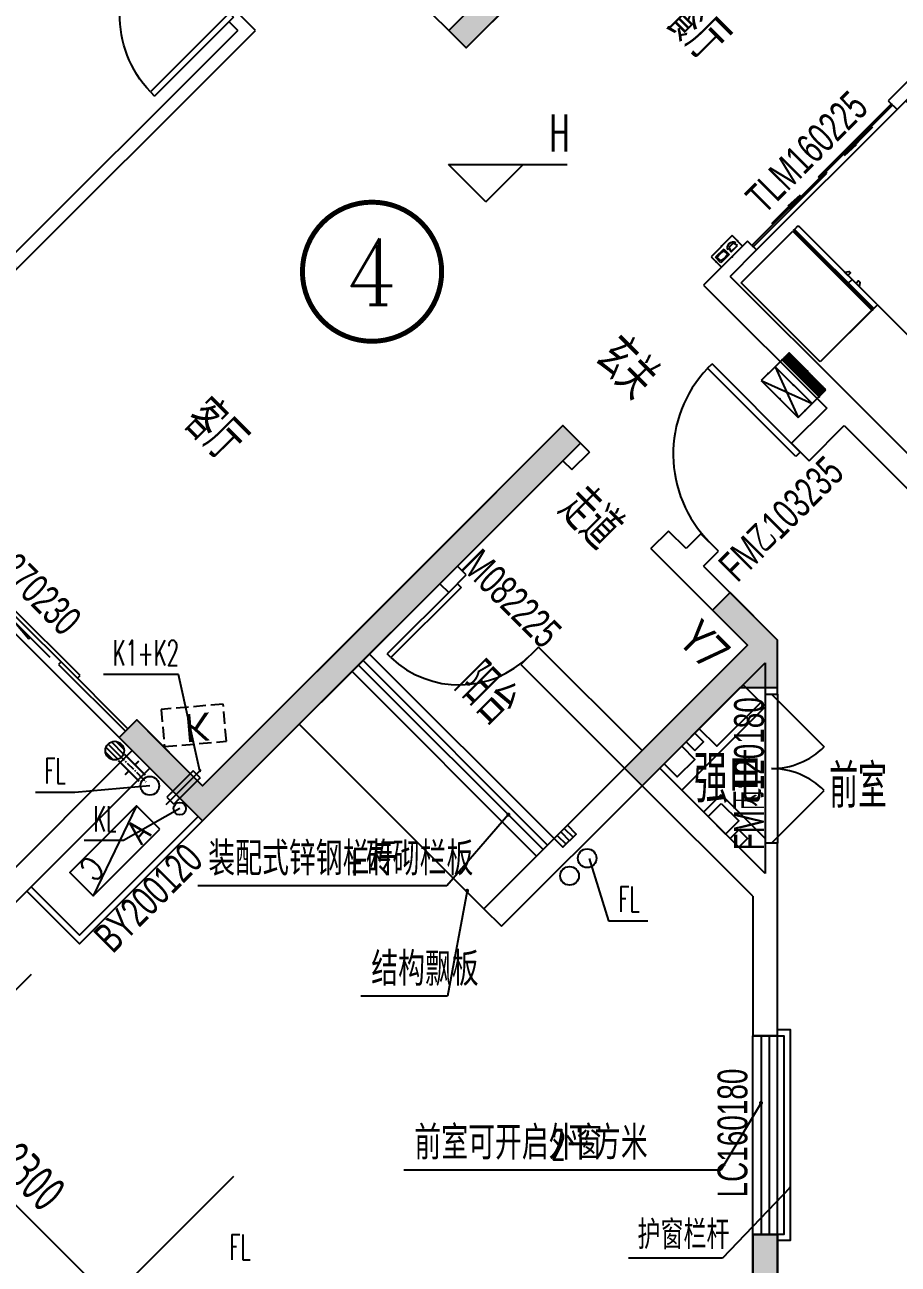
# Model space of a CAD drawing. Header units: millimetres. Extents: x -235126 to 312941, y -228449 to 114042.
# Drawn here: x -107452 to -100426, y -142876 to -132898 of the extents above; entities that cross this region are included whole.
import ezdxf
from ezdxf.enums import TextEntityAlignment as Align
from ezdxf.lldxf.tags import DXFTag

# ---------------------------------------------------------------- set-up
doc = ezdxf.new("R2010")
doc.units = ezdxf.units.MM
doc.header["$LTSCALE"] = 800
doc.linetypes.add('CENTER2', pattern=[1.125, 0.75, -0.125, 0.125, -0.125])
doc.linetypes.add('DASH', pattern=[0.35, 0.25, -0.1])
doc.layers.get('DEFPOINTS').update_dxf_attribs({"color": 250})
for name, color, linetype in [('_GS-UT', 7, 'Continuous'), ('_WALL', 6, 'Continuous'), ('_景森-地漏', 7, 'Continuous'), ('_景森-废水立管', 4, 'Continuous'), ('_景森-空调冷凝立管', 116, 'Continuous'), ('_景森-雨水立管', 231, 'Continuous'), ('AXIS', 3, 'Continuous'), ('b景森a-标高', 131, 'Continuous'), ('c景森a-厨厕', 14, 'Continuous'), ('EQUIP-照明', 3, 'Continuous'), ('FF-DOOR-门扇', 2, 'Continuous'), ('FF-KITCHEN-厨房', 1, 'Continuous'), ('f景森a-房名', 61, 'Continuous'), ('f景森a-符号', 125, 'Continuous'), ('k景森a-看线', 1, 'Continuous'), ('k景森a-空调', 15, 'Continuous'), ('l景森a-栏杆', 54, 'Continuous'), ('m景森a-门窗', 2, 'Continuous'), ('m景森a-门窗编号', 51, 'Continuous'), ('PUB_TEXT', 7, 'Continuous'), ('s景森a-索引', 123, 'Continuous'), ('TEL_TEXT', 7, 'Continuous'), ('TEXT', 7, 'Continuous'), ('t景森a-砼', 6, 'Continuous'), ('WALL', 4, 'Continuous'), ('暖通意见', 90, 'Continuous'), ('电气提资', 1, 'Continuous'), ('留孔', 1, 'Continuous')]:
    doc.layers.add(name, color=color, linetype=linetype)
doc.styles.add('2015-04_17_青苹果D户型$0$_TCH_L', font='complex_.ttf', dxfattribs={"bigfont": 'GBCBIG'})
doc.styles.add('_TCH_DIM', font='TXT', dxfattribs={"width": 0.65, "bigfont": 'HZTXT'})
doc.styles.add('_TCH_LABEL', font='COMPLEX', dxfattribs={"bigfont": 'GBCBIG'})
doc.styles.add('_TEL_DIM', font='SIMPLEX', dxfattribs={"width": 0.8, "height": 3.5, "bigfont": 'HZTXT'})
doc.styles.add('DIM_FONT', font='simplex_.ttf', dxfattribs={"width": 0.7, "bigfont": 'GBCBIG'})
doc.styles.get("Standard").update_dxf_attribs({"font": 'arial.ttf'})
doc.styles.add('TSSD_REIN_T3', font='TSSDENG', dxfattribs={"width": 0.7, "bigfont": 'HZTXT'})
doc.styles.add('景森-黑体', font='')
doc.styles.add('景森尺寸字体', font='景森细字型.SHX', dxfattribs={"width": 0.7, "bigfont": '景森汉字.shx'})
doc.styles.add('景森细字体', font='景森细字型.SHX', dxfattribs={"width": 0.85, "bigfont": '景森汉字.shx'})
doc.styles.add('黑体', font='simhei.ttf', dxfattribs={"width": 0.8})
doc.styles.get('景森-黑体').set_extended_font_data('Microsoft YaHei')
tags = doc.linetypes.add('HIDDEN2', pattern=[0.1875, 0.125, -0.0625]).pattern_tags.tags
tags[6:7] = [DXFTag(74, 4), DXFTag(75, 0), DXFTag(340, '0'), DXFTag(46, 1.0), DXFTag(50, 0.0), DXFTag(44, 0.0), DXFTag(45, 0.0)]
tags[4:5] = [DXFTag(74, 4), DXFTag(75, 0), DXFTag(340, '0'), DXFTag(46, 1.0), DXFTag(50, 0.0), DXFTag(44, 0.0), DXFTag(45, 0.0)]
doc.dimstyles.new('_TCH_ARCH&&100', dxfattribs={"dimtxt": 300, "dimasz": 120, "dimexe": 250, "dimexo": 0, "dimgap": 100, "dimtad": 1, "dimdec": 0, "dimzin": 0, "dimdsep": 46, "dimtxsty": 'TSSD_REIN_T3', "dimblk": 'DOT', "dimcen": 0.09, "dimclrt": 7, "dimazin": 2, "dimtfac": 1, "dimtdec": 0, "dimtix": 1, "dimtmove": 2, "dimatfit": 3, "dimtolj": 1, "dimtzin": 0, "dimarcsym": 0})

# ---------------------------------------------------------------- blocks, each defined once
blk = doc.blocks.new('景森门窗编号01')
at = {"layer": 'm景森a-门窗编号', "style": '景森尺寸字体', "width": 0.7}
blk.add_attdef('门窗编号', text='', height=2.4, dxfattribs=at).set_placement((0, 0), align=Align.MIDDLE)
blk = doc.blocks.new('chengxiangdilou')
at = {"color": 7}
for p, q in [((-79.5, 0), (-79.5, 200)), ((0, 0), (0, 200)), ((79.5, 0), (79.5, 200))]:
    blk.add_line(p, q, dxfattribs=at)
blk.add_lwpolyline([(-150, 0), (150, 0), (150, 200), (-150, 200)], close=True, dxfattribs=at)
blk = doc.blocks.new('dilou')
at = {"color": 7, "linetype": 'Continuous'}
for p, q in [((-148, 25), (-25, 148)), ((-140, -54), (54, 140)), ((-106, -106), (106, 106)), ((-54, -140), (140, 54)), ((25, -148), (148, -25))]:
    blk.add_line(p, q, dxfattribs=at)
blk.add_circle((0, 0), 150, dxfattribs=at)
blk = doc.blocks.new('TG')
at = {"linetype": 'CENTER2', "ltscale": 0.15}
blk.add_line((-187, 0), (187, 0), dxfattribs=at)
at = {"const_width": 18}
for points in [[(-142, 50), (139, 50), (-1, 50), (-1, 112)], [(-142, -50), (139, -50), (-1, -50), (-1, -112)]]:
    blk.add_lwpolyline(points, dxfattribs=at)
blk = doc.blocks.new('A$C6474651F')
at = {"layer": '留孔'}
blk.add_line((40, 0), (40, 400), dxfattribs=at)
at = {"layer": '留孔', "linetype": 'HIDDEN2', "ltscale": 0.5}
for p, q in [((0, 50), (0, 350)), ((0, 350), (80, 350)), ((80, 50), (80, 350)), ((80, 50), (0, 50))]:
    blk.add_line(p, q, dxfattribs=at)
blk.add_solid([(80, 50), (80, 350), (0, 350), (0, 50)], dxfattribs=at)
blk = doc.blocks.new('$equip$00001887')
at = {"color": 0, "linetype": 'Continuous'}
for p, q in [((-0.75, 0.5), (0.75, 0.5)), ((-0.75, -0.5), (-0.75, 0.5)), ((-0.631, 0.015), (-0.533, 0.015)), ((-0.59, -0.215), (-0.51, 0.09)), ((-0.51, 0.09), (-0.51, 0.09)), ((-0.51, 0.09), (-0.215, 0.09)), ((-0.215, 0.09), (-0.135, -0.215)), ((-0.193, 0.015), (-0.095, 0.015)), ((0.027, 0.263), (0.027, -0.256)), ((0.027, 0.263), (0.61, 0.263)), ((0.081, 0.166), (0.16, 0.185)), ((0.081, 0.166), (0.081, -0.159)), ((0.16, 0.185), (0.222, 0.199)), ((0.222, 0.199), (0.273, 0.207)), ((0.273, 0.207), (0.319, 0.21)), ((0.319, 0.21), (0.364, 0.207)), ((0.364, 0.207), (0.415, 0.199)), ((0.415, 0.199), (0.477, 0.185)), ((0.477, 0.185), (0.556, 0.166)), ((0.556, -0.159), (0.556, 0.166)), ((0.61, -0.256), (0.61, 0.263)), ((0.75, 0.5), (0.75, -0.5)), ((0.75, -0.5), (-0.75, -0.5)), ((-0.135, -0.215), (-0.59, -0.215)), ((0.027, -0.256), (0.61, -0.256)), ((0.16, -0.179), (0.081, -0.159)), ((0.222, -0.193), (0.16, -0.179)), ((0.273, -0.201), (0.222, -0.193)), ((0.319, -0.204), (0.273, -0.201)), ((0.364, -0.201), (0.319, -0.204)), ((0.415, -0.193), (0.364, -0.201)), ((0.477, -0.179), (0.415, -0.193)), ((0.556, -0.159), (0.477, -0.179))]:
    blk.add_line(p, q, dxfattribs=at)
blk.add_arc((-0.363, -0.017), 0.27, 6.98974, 173.01026, dxfattribs=at)
for p in [(-0.75, 0), (0, 0.5), (0.75, 0), (0, -0.5)]:
    blk.add_point(p)
at = {"layer": 'TEL_TEXT', "style": '_TEL_DIM', "flags": 1}
blk.add_attdef('A', text='', height=0.00002, dxfattribs=at).set_placement((0, 0), align=Align.MIDDLE_CENTER)
blk = doc.blocks.new('$equip_U$00000120(黎汉威)')
at = {"color": 0, "linetype": 'Continuous'}
for p, q in [((-0.472, 0.63), (0.473, 0.63)), ((-0.472, 0), (-0.472, 0.63)), ((0.017, 0.48), (0.017, 0.153)), ((0.017, 0.48), (0.384, 0.48)), ((0.051, 0.419), (0.101, 0.432)), ((0.051, 0.419), (0.051, 0.215)), ((0.101, 0.432), (0.14, 0.44)), ((0.14, 0.44), (0.172, 0.446)), ((0.172, 0.446), (0.201, 0.447)), ((0.201, 0.447), (0.229, 0.446)), ((0.229, 0.446), (0.262, 0.44)), ((0.262, 0.44), (0.301, 0.432)), ((0.301, 0.432), (0.35, 0.419)), ((0.35, 0.215), (0.35, 0.419)), ((0.384, 0.153), (0.384, 0.48)), ((0.473, 0.63), (0.473, 0)), ((0.473, 0), (-0.472, 0)), ((-0.397, 0.325), (-0.336, 0.325)), ((-0.372, 0.18), (-0.321, 0.372)), ((-0.085, 0.18), (-0.372, 0.18)), ((-0.321, 0.372), (-0.321, 0.372)), ((-0.321, 0.372), (-0.136, 0.372)), ((-0.136, 0.372), (-0.085, 0.18)), ((-0.121, 0.325), (-0.06, 0.325)), ((0.017, 0.153), (0.384, 0.153)), ((0.101, 0.202), (0.051, 0.215)), ((0.14, 0.194), (0.101, 0.202)), ((0.172, 0.188), (0.14, 0.194)), ((0.201, 0.187), (0.172, 0.188)), ((0.229, 0.188), (0.201, 0.187)), ((0.262, 0.194), (0.229, 0.188)), ((0.301, 0.202), (0.262, 0.194)), ((0.35, 0.215), (0.301, 0.202))]:
    blk.add_line(p, q, dxfattribs=at)
blk.add_arc((-0.228, 0.304), 0.17, 6.9897, 173.0103, dxfattribs=at)
for p in [(0, 0.63), (-0.472, 0.315), (0, 0), (0.473, 0.315)]:
    blk.add_point(p)
at = {"xscale": 0.6300000000264845, "yscale": 0.6300000000264845, "zscale": 0.6300000000264845}
blk.add_blockref('$equip$00001887', (0, 0.315), dxfattribs=at)
at = {"color": 7, "style": '_TEL_DIM', "flags": 1}
blk.add_attdef('A', text='', height=0.0000377, dxfattribs=at).set_placement((0, 0), align=Align.MIDDLE_CENTER)
at = {"layer": 'TEL_TEXT', "style": '_TEL_DIM', "flags": 1}
blk.add_attdef('A', text='', height=0.0000126, dxfattribs=at).set_placement((0, 0.315), align=Align.MIDDLE_CENTER)
blk = doc.blocks.new('*X166')
at = {"color": 0}
for p, q in [((-250, 33), (-183, 100)), ((-250, 68), (-218, 100)), ((-247, 0), (-147, 100)), ((-212, 0), (-112, 100)), ((-177, 0), (-77, 100)), ((-141, 0), (-41, 100)), ((-106, 0), (-6, 100)), ((-71, 0), (29, 100)), ((-35, 0), (65, 100)), ((0, 0), (100, 100)), ((35, 0), (135, 100)), ((71, 0), (171, 100)), ((106, 0), (206, 100)), ((141, 0), (241, 100)), ((177, 0), (250, 73)), ((212, 0), (250, 38)), ((247, 0), (250, 3))]:
    blk.add_line(p, q, dxfattribs=at)
blk = doc.blocks.new('2015-04_17_青苹果D户型$0$$EQUIP')
for p, q in [((0.75, 0.6), (-0.75, 0.6)), ((-0.75, 0.6), (-0.75, 0)), ((0.75, 0), (0.75, 0.6)), ((-0.75, 0.3), (0.75, 0.3)), ((-0.75, 0), (0.75, 0))]:
    blk.add_line(p, q)
at = {"color": 0}
for p, q in [((-0.75, 0.099), (-0.549, 0.3)), ((-0.75, 0.205), (-0.655, 0.3)), ((-0.742, 0), (-0.442, 0.3)), ((-0.636, 0), (-0.336, 0.3)), ((-0.53, 0), (-0.23, 0.3)), ((-0.424, 0), (-0.124, 0.3)), ((-0.318, 0), (-0.018, 0.3)), ((-0.212, 0), (0.088, 0.3)), ((-0.106, 0), (0.194, 0.3)), ((0, 0), (0.3, 0.3)), ((0.106, 0), (0.406, 0.3)), ((0.212, 0), (0.512, 0.3)), ((0.318, 0), (0.618, 0.3)), ((0.424, 0), (0.724, 0.3)), ((0.53, 0), (0.75, 0.22)), ((0.636, 0), (0.75, 0.114)), ((0.742, 0), (0.75, 0.008))]:
    blk.add_line(p, q, dxfattribs=at)
at = {"const_width": 0.3}
blk.add_lwpolyline([(-0.75, 0.15), (0.75, 0.15)], dxfattribs=at)
for p in [(0, 0.6), (-0.75, 0.3), (0, 0), (0.75, 0.3)]:
    blk.add_point(p)
at = {"xscale": 0.00300000000061118, "yscale": 0.00300000000061118, "zscale": 0.00300000000061118}
blk.add_blockref('*X166', (0, 0), dxfattribs=at)
at = {"style": '2015-04_17_青苹果D户型$0$_TCH_L', "flags": 9}
blk.add_attdef('A', (0, 0), '', height=0.00002, dxfattribs=at)
blk = doc.blocks.new('2015-04_17_青苹果D户型$0$$EQUI0')
for p, q in [((-0.75, 0), (0.75, 0.6)), ((-0.75, 0.6), (0.75, 0)), ((0.75, 0.6), (-0.75, 0.6)), ((-0.75, 0.6), (-0.75, 0)), ((0.75, 0), (0.75, 0.6)), ((-0.75, 0), (0.75, 0))]:
    blk.add_line(p, q)
for p in [(0, 0.6), (-0.75, 0.3), (0, 0), (0.75, 0.3)]:
    blk.add_point(p)
at = {"style": '2015-04_17_青苹果D户型$0$_TCH_L', "flags": 9}
blk.add_attdef('A', (0, 0), '', height=0.00002, dxfattribs=at)
blk = doc.blocks.new('A$C10D949CC')
at = {"layer": 'c景森a-厨厕', "color": 251}
for p, q in [((2.4, 608.3), (2.4, 643.3)), ((902.4, 608.3), (2.4, 608.3)), ((9.1, 650), (895.6, 650)), ((14, 589), (14, 608.3)), ((890.8, 600.3), (14, 600.3)), ((290.4, 650), (290.4, 600.3)), ((890.8, 589), (890.8, 608.3)), ((902.4, 643.3), (902.4, 608.3)), ((902.4, 589), (2.4, 589)), ((2.4, 589), (2.4, 0)), ((902.4, 0), (902.4, 589)), ((2.4, 0), (902.4, 0))]:
    blk.add_line(p, q, dxfattribs=at)
for points in [[(206.6, 650), (227.3, 678.8), (244.4, 678.8), (244.4, 650)], [(374.2, 650), (353.5, 678.8), (336.4, 678.8), (336.4, 650)]]:
    blk.add_lwpolyline(points, close=True, dxfattribs=at)
for centre in [(6.1, 596.7), (898.6, 596.7)]:
    blk.add_circle(centre, 6.11, dxfattribs=at)
for centre, start, end in [((9.1, 643.3), 90, 180), ((895.6, 643.3), 0, 90)]:
    blk.add_arc(centre, 6.75, start, end, dxfattribs=at)
blk = doc.blocks.new('1232141sasdas')
at = {"linetype": 'DASH', "ltscale": 0.5}
blk.add_lwpolyline([(210865.9, 108496.3), (211365.9, 108496.3), (211365.9, 108196.3), (210865.9, 108196.3)], close=True, dxfattribs=at)
blk.add_text('K', height=225).set_placement((211040.3, 108252.8))
blk = doc.blocks.new('regergr')
at = {"layer": '暖通意见', "ltscale": 0.5}
blk.add_line((0, 267), (760, 0), dxfattribs=at)
blk.add_lwpolyline([(0, 0), (0, 267), (760, 267), (760, 0)], close=True, dxfattribs=at)
at = {"layer": '暖通意见', "style": 'DIM_FONT', "width": 0.8}
for s, p in [('A', (197.2, 109.7)), ('C', (679.8, 162.5))]:
    blk.add_text(s, height=192, dxfattribs=at).set_placement(p, align=Align.MIDDLE_RIGHT)
blk = doc.blocks.new('$TCHSYS$WIN2D')
for p, q in [((-0.5, 0.5), (0.5, 0.5)), ((-0.5, 0.5), (-0.5, -0.5)), ((0.5, 0.5), (0.5, -0.5)), ((0.5, 0.1667), (-0.5, 0.1667)), ((0.5, -0.1667), (-0.5, -0.1667)), ((-0.5, -0.5), (0.5, -0.5))]:
    blk.add_line(p, q)
blk = doc.blocks.new('$DorLib2D$00000116')
at = {"color": 0}
for p, q in [((-0.5, 0), (-0.1464, 0.3536)), ((0.5, 0), (0.1464, 0.3536))]:
    blk.add_line(p, q, dxfattribs=at)
for centre, start, end in [((-0.5, 0), 0, 45), ((0.5, 0), 135, 180)]:
    blk.add_arc(centre, 0.5, start, end, dxfattribs=at)
blk = doc.blocks.new('$DorLib2D$00000001')
at = {"layer": 'FF-DOOR-门扇'}
for p, q in [((0.45, 0.975), (0.5, 0.975)), ((0.45, 0), (0.45, 0.975)), ((0.5, 0), (0.5, 0.975)), ((0.5, 0), (0.45, 0))]:
    blk.add_line(p, q, dxfattribs=at)
at = {"layer": 'FF-DOOR-门扇', "color": 8, "linetype": 'HIDDEN2'}
blk.add_arc((0.475, 0), 0.975, 91.46928, 180, dxfattribs=at)
blk = doc.blocks.new('$DorLib2D$00000131')
at = {"color": 0, "linetype": 'Continuous'}
for p, q in [((0.15, 0.125), (0.2319, 0.1973)), ((0.2319, 0.1973), (0.2319, 0.125)), ((-0.5, 0.125), (-0.5, 0)), ((0.0192, 0.125), (-0.5, 0.125)), ((0.0192, 0), (0.0192, 0.125)), ((0.35, 0.125), (0.15, 0.125)), ((-0.5, 0), (0.0192, 0)), ((-0.024, 0), (0.5, 0)), ((-0.024, -0.125), (-0.024, 0)), ((0.5, 0), (0.5, -0.125)), ((-0.35, -0.125), (-0.15, -0.125)), ((-0.2319, -0.1973), (-0.2319, -0.125)), ((-0.15, -0.125), (-0.2319, -0.1973)), ((0.5, -0.125), (-0.024, -0.125))]:
    blk.add_line(p, q, dxfattribs=at)
blk = doc.blocks.new('$DorLib2D$00000138')
at = {"color": 0, "linetype": 'Continuous'}
for p, q in [((-0.2875, 0), (-0.2875, 0.1538)), ((-0.2875, 0.1538), (0, 0.1538)), ((0, 0.1538), (0, 0)), ((0.2875, 0.1538), (0, 0.1538)), ((0.2875, 0), (0.2875, 0.1538)), ((-0.5, -0.1399), (-0.5, 0)), ((-0.5, 0), (-0.2187, 0)), ((0, 0), (-0.2875, 0)), ((-0.2187, 0), (-0.2187, -0.1399)), ((0, 0), (0.2875, 0)), ((0.2187, 0), (0.2187, -0.1399)), ((0.5, 0), (0.2187, 0)), ((0.5, 0), (0.5, -0.1946)), ((0.5, -0.1399), (0.5, 0)), ((-0.2187, -0.1399), (-0.5, -0.1399)), ((0.2187, -0.1399), (0.5, -0.1399)), ((-0.1857, -0.186), (-0.037, -0.186)), ((-0.037, -0.186), (-0.1019, -0.2583)), ((-0.1019, -0.2583), (-0.1019, -0.186)), ((0.1857, -0.186), (0.037, -0.186)), ((0.037, -0.186), (0.1019, -0.2583)), ((0.1019, -0.2583), (0.1019, -0.186))]:
    blk.add_line(p, q, dxfattribs=at)
blk = doc.blocks.new('1T4标准层墙柱布置图')
at = {"layer": 't景森a-砼'}
h = blk.add_hatch(color=8, dxfattribs=at)
h.dxf.hatch_style = 1
h.paths.add_polyline_path([(-126240.1, -13402.6), (-126440.1, -13402.6), (-126440.1, -15602.6), (-125740.1, -15602.6), (-125740.1, -15402.6), (-126240.1, -15402.6)])
h.paths.add_polyline_path([(-130240.1, -12502.6), (-130440.1, -12502.6), (-130440.1, -15602.6), (-129840.1, -15602.6), (-129840.1, -15402.6), (-130240.1, -15402.6)])
h.paths.add_polyline_path([(-147679.8, 2427.2), (-147467.7, 2215.1), (-149589, 93.8), (-149730.4, 235.2), (-148174.8, 1790.8), (-148245.5, 1861.5)])
h.paths.add_polyline_path([(-140608.8, -8886.5), (-138628.9, -6906.6), (-139053.1, -6482.3), (-138911.7, -6340.9), (-138346, -6906.6), (-139142, -7702.6), (-134260.1, -7702.6), (-134260.1, -7902.6), (-139342, -7902.6), (-140467.4, -9027.9)])
h.paths.add_polyline_path([(-141640.1, -10117.9), (-142022.9, -9735), (-142164.4, -9876.4), (-141881.5, -10159.3), (-142871.5, -11149.3), (-142730.1, -11290.7), (-141940.1, -10500.7), (-141640.1, -10500.7)])
h.paths.add_polyline_path([(-135040.1, -26302.6), (-135040.1, -24102.6), (-135240.1, -24102.6), (-135240.1, -25602.6), (-135340.1, -25602.6), (-135340.1, -26302.6)])
h.paths.add_polyline_path([(-148440.1, -26302.6), (-148440.1, -24102.6), (-148240.1, -24102.6), (-148240.1, -25602.6), (-148140.1, -25602.6), (-148140.1, -26302.6)])
h.paths.add_polyline_path([(-141840.1, -14902.6), (-141640.1, -14902.6), (-141640.1, -15702.6), (-146140.1, -15702.6), (-146140.1, -15502.6), (-141840.1, -15502.6)])
h.paths.add_polyline_path([(-145063.5, -47.6), (-144639.2, -471.9), (-144851.4, -684), (-145134.2, -401.2), (-147114.1, -2381.1), (-147255.5, -2239.7)])
h.paths.add_polyline_path([(-138040.1, -17302.6), (-138040.1, -20452.6), (-137840.1, -20452.6), (-137840.1, -17502.6), (-137340.1, -17502.6), (-137340.1, -17302.6)])
h.paths.add_polyline_path([(-133790.1, -17502.6), (-136540.1, -17502.6), (-136540.1, -17302.6), (-133790.1, -17302.6)])
h.paths.add_polyline_path([(-131640.1, -26302.6), (-131640.1, -23052.6), (-131440.1, -23052.6), (-131440.1, -25502.6), (-131340.1, -25502.6), (-131340.1, -26302.6)])
h.paths.add_polyline_path([(-153760.9, -4078.2), (-153973, -3866), (-153407.4, -3300.3), (-153336.6, -3371), (-150508.2, -542.6), (-150366.8, -684)])
h.paths.add_polyline_path([(-149765.8, -8073.3), (-148846.5, -8992.6), (-148705.1, -8851.1), (-149094, -8462.2), (-147750.5, -7118.7), (-147891.9, -6977.3), (-149235.4, -8320.8), (-149624.3, -7931.9)])
h.paths.add_polyline_path([(-133990.1, -19152.6), (-133990.1, -20452.6), (-133790.1, -20452.6), (-133790.1, -19352.6), (-133190.1, -19352.6), (-133190.1, -19152.6)])
h.paths.add_polyline_path([(-142447.2, -2805.4), (-141740.1, -3512.5), (-141881.5, -3653.9), (-142164.4, -3371.1), (-144144.3, -5351), (-144285.7, -5209.5), (-142305.8, -3229.6), (-142588.6, -2946.8)])
h.paths.add_polyline_path([(-149164.7, -4148.9), (-151498.2, -6482.3), (-151038.5, -6941.9), (-150826.4, -6729.8), (-151144.6, -6411.6), (-149023.3, -4290.3)])
h.paths.add_polyline_path([(-132740.1, -7302.6), (-131990.1, -7302.6), (-131990.1, -7502.6), (-132540.1, -7502.6), (-132540.1, -10602.6), (-132740.1, -10602.6)])
h.paths.add_polyline_path([(-132340.1, -13302.6), (-132740.1, -13302.6), (-132740.1, -12502.6), (-132340.1, -12502.6)])
h.paths.add_polyline_path([(-142240.1, -25202.6), (-141240.1, -25202.6), (-141240.1, -25002.6), (-141640.1, -25002.6), (-141640.1, -23052.6), (-141840.1, -23052.6), (-141840.1, -25002.6), (-142240.1, -25002.6)])
h.paths.add_polyline_path([(-137840.1, -25202.6), (-137840.1, -23052.6), (-138040.1, -23052.6), (-138040.1, -25002.6), (-138540.1, -25002.6), (-138540.1, -25202.6)])
h.paths.add_polyline_path([(-145640.1, -25202.6), (-145640.1, -23052.6), (-145440.1, -23052.6), (-145440.1, -25002.6), (-144940.1, -25002.6), (-144940.1, -25202.6)])
h.paths.add_polyline_path([(-151840.1, -26302.6), (-151840.1, -23052.6), (-152040.1, -23052.6), (-152040.1, -25502.6), (-152140.1, -25502.6), (-152140.1, -26302.6)])
h.paths.add_polyline_path([(-146265.6, -11573.5), (-143225, -8532.9), (-143366.4, -8391.5), (-146265.6, -11290.7), (-146795.9, -10760.3), (-146937.3, -10901.7)])
h.paths.add_polyline_path([(-127240.1, -7302.6), (-127240.1, -10602.6), (-127440.1, -10602.6), (-127440.1, -7502.6), (-127940.1, -7502.6), (-127940.1, -7302.6)])
h.paths.add_polyline_path([(-149440.1, -21552.6), (-152040.1, -21552.6), (-152040.1, -22102.6), (-151840.1, -22102.6), (-151840.1, -21752.6), (-149440.1, -21752.6)])
h.paths.add_polyline_path([(-134260.1, -10602.6), (-138820.1, -10602.6), (-138820.1, -10402.6), (-134260.1, -10402.6)])
h.paths.add_polyline_path([(-149690.1, -17502.6), (-146940.1, -17502.6), (-146940.1, -17302.6), (-149690.1, -17302.6)])
h.paths.add_polyline_path([(-149490.1, -19152.6), (-149490.1, -20452.6), (-149690.1, -20452.6), (-149690.1, -19352.6), (-150290.1, -19352.6), (-150290.1, -19152.6)])
h.paths.add_polyline_path([(-131440.1, -22102.6), (-131440.1, -21552.6), (-134040.1, -21552.6), (-134040.1, -21752.6), (-131640.1, -21752.6), (-131640.1, -22102.6)])
h.paths.add_polyline_path([(-123940.1, -15402.6), (-123940.1, -15602.6), (-123440.1, -15602.6), (-123440.1, -13902.6), (-123640.1, -13902.6), (-123640.1, -15402.6)])
h.paths.add_polyline_path([(-145440.1, -17302.6), (-145440.1, -20452.6), (-145640.1, -20452.6), (-145640.1, -17502.6), (-146140.1, -17502.6), (-146140.1, -17302.6)])
h.paths.add_polyline_path([(-139440.1, -15702.6), (-134640.1, -15702.6), (-134640.1, -13102.6), (-135340.1, -13102.6), (-135340.1, -13302.6), (-134840.1, -13302.6), (-134840.1, -15502.6), (-139240.1, -15502.6), (-139240.1, -13302.6), (-138740.1, -13302.6), (-138740.1, -13102.6), (-139440.1, -13102.6)])
h.paths.add_polyline_path([(-119840.1, -8402.6), (-120440.1, -8402.6), (-120440.1, -8602.6), (-120040.1, -8602.6), (-120040.1, -10602.6), (-119840.1, -10602.6)])
h.paths.add_polyline_path([(-122140.1, -7302.6), (-122440.1, -7302.6), (-122440.1, -10602.6), (-122240.1, -10602.6), (-122240.1, -8102.6), (-122140.1, -8102.6)])
h.paths.add_polyline_path([(-119840.1, -11702.6), (-120040.1, -11702.6), (-120040.1, -15002.6), (-119840.1, -15002.6)])
at = {"layer": '_WALL', "linetype": 'ByBlock'}
for points in [[(-142447.2, -2805.4), (-141740.1, -3512.5), (-141881.5, -3653.9), (-142164.4, -3371.1), (-144144.3, -5351), (-144285.7, -5209.5), (-142305.8, -3229.6), (-142588.6, -2946.8), (-142447.2, -2805.4)], [(-146265.6, -11573.5), (-143225, -8532.9), (-143366.4, -8391.5), (-146265.6, -11290.7), (-146795.9, -10760.3), (-146937.3, -10901.7), (-146265.6, -11573.5)], [(-141640.1, -10117.9), (-142022.9, -9735), (-142164.4, -9876.4), (-141881.5, -10159.3), (-142871.5, -11149.3), (-142730.1, -11290.7), (-141940.1, -10500.7), (-141640.1, -10500.7), (-141640.1, -10117.9)], [(-141840.1, -14902.6), (-141640.1, -14902.6), (-141640.1, -15702.6), (-146140.1, -15702.6), (-146140.1, -15502.6), (-141840.1, -15502.6), (-141840.1, -14902.6)]]:
    blk.add_lwpolyline(points, dxfattribs=at)
blk = doc.blocks.new('_Dot')
at = {"color": 0, "linetype": 'ByBlock', "lineweight": -2}
blk.add_line((-0.5, 0), (-1, 0), dxfattribs=at)
at = {"color": 0, "linetype": 'ByBlock', "const_width": 0.5}
blk.add_lwpolyline([(-0.25, 0, 1), (0.25, 0, 1)], format="xyb", close=True, dxfattribs=at)
blk = doc.blocks.new('*D291')
at = {"layer": 'AXIS', "color": 0, "lineweight": -2, "transparency": 16777216}
for p, q in [((-114966.8, -132978.9), (-116699.3, -134711.3)), ((-116437.6, -134619.4), (-107414.9, -143642.1)), ((-105774.5, -142171.3), (-107506.9, -143903.7))]:
    blk.add_line(p, q, dxfattribs=at)
at = {"layer": 'DEFPOINTS', "color": 0, "transparency": 16777216}
for p in [(-114966.8, -132978.9), (-105774.5, -142171.3), (-107330.1, -143726.9)]:
    blk.add_point(p, dxfattribs=at)
at = {"layer": 'AXIS', "color": 0, "lineweight": -2, "transparency": 16777216, "xscale": 120, "yscale": 120, "zscale": 120}
for p, rotation in [((-116522.5, -134534.5), 134.9999804356231), ((-107330.1, -143726.9), 314.9999804356231)]:
    blk.add_blockref('_Dot', p, dxfattribs=dict(at, rotation=rotation))
at = {"layer": 'AXIS', "color": 7, "transparency": 16777216, "insert": (-111749.5, -138953.9), "char_height": 300, "attachment_point": 5, "rotation": 314.99998, "style": 'TSSD_REIN_T3'}
blk.add_mtext('\\A1;13000', dxfattribs=at)
blk = doc.blocks.new('*D294')
at = {"layer": 'AXIS', "color": 0, "lineweight": -2, "transparency": 16777216}
for p, q in [((-110370.7, -137575.1), (-111537.4, -138741.8)), ((-111275.8, -138649.9), (-108475.6, -141450)), ((-107400.8, -140544.9), (-108567.5, -141711.7))]:
    blk.add_line(p, q, dxfattribs=at)
at = {"layer": 'DEFPOINTS', "color": 0, "transparency": 16777216}
for p in [(-110370.7, -137575.1), (-107400.8, -140544.9), (-108390.8, -141534.9)]:
    blk.add_point(p, dxfattribs=at)
at = {"layer": 'AXIS', "color": 0, "lineweight": -2, "transparency": 16777216, "xscale": 120, "yscale": 120, "zscale": 120}
for p, rotation in [((-111360.6, -138565), 134.9999804356241), ((-108390.8, -141534.9), 314.9999804356241)]:
    blk.add_blockref('_Dot', p, dxfattribs=dict(at, rotation=rotation))
at = {"layer": 'AXIS', "color": 7, "transparency": 16777216, "insert": (-109698.9, -139873.2), "char_height": 300, "attachment_point": 5, "rotation": 314.99998, "style": 'TSSD_REIN_T3'}
blk.add_mtext('\\A1;4200', dxfattribs=at)
blk = doc.blocks.new('*D295')
at = {"layer": 'AXIS', "color": 0, "lineweight": -2, "transparency": 16777216}
for p, q in [((-107400.8, -140544.9), (-108567.5, -141711.7)), ((-108305.9, -141619.7), (-106849.3, -143076.4)), ((-105774.5, -142171.3), (-106941.2, -143338))]:
    blk.add_line(p, q, dxfattribs=at)
at = {"layer": 'DEFPOINTS', "color": 0, "transparency": 16777216}
for p in [(-107400.8, -140544.9), (-105774.5, -142171.3), (-106764.4, -143161.2)]:
    blk.add_point(p, dxfattribs=at)
at = {"layer": 'AXIS', "color": 0, "lineweight": -2, "transparency": 16777216, "xscale": 120, "yscale": 120, "zscale": 120}
for p, rotation in [((-108390.8, -141534.9), 134.9999804356223), ((-106764.4, -143161.2), 314.9999804356223)]:
    blk.add_blockref('_Dot', p, dxfattribs=dict(at, rotation=rotation))
at = {"layer": 'AXIS', "color": 7, "transparency": 16777216, "insert": (-107400.8, -142171.3), "char_height": 300, "attachment_point": 5, "rotation": 314.99998, "style": 'TSSD_REIN_T3'}
blk.add_mtext('\\A1;2300', dxfattribs=at)

msp = doc.modelspace()

# ---------------------------------------------------------------- linework, layer by layer
at = {"layer": '_景森-废水立管'}
for centre in [(-106446.2, -139024.6, 0), (-102928.4, -139608)]:
    msp.add_circle(centre, 75, dxfattribs=at)
at = {"layer": '_景森-空调冷凝立管'}
msp.add_circle((-106205.8, -139208.5, 0), 50, dxfattribs=at)
at = {"layer": '_景森-雨水立管'}
msp.add_circle((-103069.8, -139749.4), 75, dxfattribs=at)
at = {"layer": 'b景森a-标高'}
for p, q in [((-103743.9, -134323.7), (-104043.9, -134023.7)), ((-104043.9, -134023.7), (-103088.2, -134023.7)), ((-103743.9, -134323.7), (-103443.9, -134023.7))]:
    msp.add_line(p, q, dxfattribs=at)
at = {"layer": 'FF-KITCHEN-厨房'}
msp.add_lwpolyline([(-100365.1, -133509.2), (-99233.5, -134640.8), (-100169.6, -135576.9), (-100594.1, -135152.4), (-101053.7, -135612.1)], dxfattribs=at)
at = {"layer": 'f景森a-符号', "const_width": 40}
msp.add_lwpolyline([(-104098.9, -134886.2, 1), (-105218.9, -134886.2, 1)], format="xyb", close=True, dxfattribs=at)
at = {"layer": 'k景森a-看线'}
for points in [[(-104678.4, -137964), (-103193.5, -139448.9)], [(-104819.9, -138105.4), (-103334.9, -139590.3)], [(-105244.1, -138529.7), (-103759.2, -140014.6)], [(-106057.3, -139272.1), (-107011.9, -140226.7), (-107400.8, -139837.8)], [(-106021.9, -139307.5), (-107011.9, -140297.4), (-107436.2, -139873.2)]]:
    msp.add_lwpolyline(points, dxfattribs=at)
at = {"layer": 'l景森a-栏杆'}
for points in [[(-104766.8, -138052.4), (-103281.9, -139537.3)], [(-104731.5, -138017), (-103246.6, -139501.9)], [(-101396.5, -140986.6), (-101296.5, -140986.6), (-101296.5, -142686.6), (-101396.5, -142686.6)], [(-101396.5, -141036.6), (-101346.5, -141036.6), (-101346.5, -142636.6), (-101396.5, -142636.6)]]:
    msp.add_lwpolyline(points, dxfattribs=at)
at = {"layer": 'm景森a-门窗'}
for p, q in [((-101567.2, -134711.3), (-100435.8, -133579.9)), ((-108602.9, -136726.5), (-106693.7, -138635.7)), ((-101496.5, -138286.6), (-101496.5, -139486.6)), ((-101396.5, -138286.6), (-101396.5, -139486.6))]:
    msp.add_line(p, q, dxfattribs=at)
at = {"layer": 'm景森a-门窗', "linetype": 'DASH'}
for p, q in [((-102910.7, -136337.6), (-103052.1, -136479.1)), ((-102415.7, -137115.5), (-102274.3, -136974))]:
    msp.add_line(p, q, dxfattribs=at)
at = {"layer": 's景森a-索引'}
for p, q in [((-106214.6, -138128.2), (-106818, -138128.2)), ((-106044.2, -138905.5), (-106214.6, -138128.2)), ((-106044.2, -138905.5), (-106214.6, -138128.2)), ((-107050.3, -139079), (-107366.6, -139079)), ((-106446.2, -139024.6), (-107050.3, -139079)), ((-106205.8, -139208.5), (-106657.1, -139465.4)), ((-103562.1, -139257.1), (-104056.6, -139830.8)), ((-106657.1, -139465.4), (-106973.4, -139465.4)), ((-102913.1, -139611.3), (-102756.8, -140111.9)), ((-104056.6, -139830.8), (-106059.8, -139830.8)), ((-103893.9, -139869.6), (-104050.9, -140719.1)), ((-103893.9, -139869.6), (-104050.9, -140719.1)), ((-102756.8, -140111.9), (-102440.5, -140111.9)), ((-104050.9, -140719.1), (-104749, -140719.1)), ((-101529.9, -141577.4), (-101853.3, -142117.8)), ((-101853.3, -142117.8), (-104402.2, -142117.8)), ((-101296.5, -142258.9), (-101840, -142826.6)), ((-101840, -142826.6), (-102595.8, -142826.6))]:
    msp.add_line(p, q, dxfattribs=at)
for points, const_width in [([(-106043.1, -138910.7, 1), (-106045.3, -138900.3, 1)], 10.7), ([(-106043.1, -138910.7, 1), (-106045.3, -138900.3, 1)], 10.7), ([(-103556.9, -139251, 1), (-103567.3, -139263.1, 1)], 16), ([(-103892.5, -139861.8, 1), (-103895.4, -139877.5, 1)], 16), ([(-103892.5, -139861.8, 1), (-103895.4, -139877.5, 1)], 16), ([(-101525.8, -141570.5, 1), (-101534, -141584.2, 1)], 16), ([(-101292.8, -142255.1, 1), (-101300.2, -142262.8, 1)], 10.7)]:
    msp.add_lwpolyline(points, format="xyb", close=True, dxfattribs=dict(at, const_width=const_width))
at = {"layer": 'WALL'}
for p, q in [((-103900.6, -133084.9), (-103087.5, -132271.8)), ((-104466.3, -132519.3), (-103900.6, -133084.9)), ((-105597.7, -132943.5), (-105739.1, -132802.1)), ((-105809.8, -132872.8), (-105739.1, -132943.5)), ((-108638.2, -135842.7), (-105739.1, -132943.5)), ((-108567.5, -135913.4), (-105597.7, -132943.5)), ((-100011.5, -133014.2), (-100506.5, -133509.2)), ((-100435.8, -133579.9), (-99940.8, -133084.9)), ((-100506.5, -133509.2), (-100435.8, -133579.9)), ((-101637.9, -134640.6), (-101991.4, -134994.1)), ((-101567.2, -134711.3), (-101637.9, -134640.6)), ((-101779.3, -134923.4), (-101567.2, -134711.3)), ((-101991.4, -134994.1), (-101001.5, -135984.1)), ((-101779.3, -134923.4), (-100789.4, -135913.4)), ((-101001.5, -135984.1), (-101284.3, -136266.9)), ((-100789.4, -135913.4), (-100223.7, -136479.1)), ((-104183.5, -137186.2), (-103122.8, -136125.5)), ((-102910.7, -136337.6), (-103122.8, -136125.5)), ((-101142.9, -136408.3), (-100860.1, -136125.5)), ((-100860.1, -136125.5), (-100223.7, -136761.9)), ((-101284.3, -136266.9), (-101142.9, -136408.3)), ((-103052.1, -136479.1), (-102910.7, -136337.6)), ((-103971.3, -137256.9), (-103122.8, -136408.3)), ((-103122.8, -136408.3), (-103052.1, -136479.1)), ((-102274.3, -136974), (-102415.7, -137115.5)), ((-102132.9, -137115.5), (-102274.3, -136974)), ((-102012.7, -136995.2), (-102132.9, -137115.5)), ((-101871.2, -137136.7), (-102012.7, -136995.2)), ((-106021.9, -139024.6), (-104183.5, -137186.2)), ((-102415.7, -137115.5), (-102274.3, -137256.9)), ((-101991.4, -137256.9), (-101871.2, -137136.7)), ((-103900.6, -137327.6), (-103971.3, -137256.9)), ((-102274.3, -137256.9), (-102132.9, -137398.3)), ((-101991.4, -137256.9), (-101396.5, -137851.9)), ((-104042, -137469), (-103900.6, -137327.6)), ((-106021.9, -139307.5), (-104112.8, -137398.3)), ((-104112.8, -137398.3), (-104042, -137469)), ((-102132.9, -137398.3), (-101637.9, -137893.3)), ((-102486.4, -138741.8), (-101637.9, -137893.3)), ((-101396.5, -138286.6), (-101396.5, -137851.9)), ((-103320.8, -137907.4), (-103462.2, -138048.8)), ((-102486.4, -138741.8), (-103320.8, -137907.4)), ((-103462.2, -138048.8), (-102627.8, -138883.2)), ((-102345, -138883.2), (-101496.5, -138034.7)), ((-101496.5, -138034.7), (-101496.5, -138286.6)), ((-101496.5, -138286.6), (-101396.5, -138286.6)), ((-106552.3, -138494.3), (-106693.7, -138635.7)), ((-106375.5, -138671.1), (-106552.3, -138494.3)), ((-106693.7, -138635.7), (-106587.6, -138741.8)), ((-106375.5, -138671.1), (-106021.9, -139024.6)), ((-107860.4, -140014.6), (-106587.6, -138741.8)), ((-107719, -140156), (-106446.2, -138883.2)), ((-106446.2, -138883.2), (-106021.9, -139307.5)), ((-103759.2, -140014.6), (-102627.8, -138883.2)), ((-101496.5, -139731.8), (-102345, -138883.2)), ((-103617.8, -140156), (-102486.4, -139024.6)), ((-101596.5, -139914.6), (-102486.4, -139024.6)), ((-101396.5, -139486.6), (-101496.5, -139486.6)), ((-101496.5, -139486.6), (-101496.5, -139731.8)), ((-101396.5, -139873.2), (-101396.5, -139486.6)), ((-101396.5, -141036.6), (-101396.5, -139873.2)), ((-101596.5, -139914.6), (-101596.5, -141036.6)), ((-103759.2, -140014.6), (-103617.8, -140156)), ((-101596.5, -141036.6), (-101396.5, -141036.6)), ((-101396.5, -142636.6), (-101596.5, -142636.6)), ((-101596.5, -142636.6), (-101596.5, -143236.6)), ((-101396.5, -143436.6), (-101396.5, -142636.6))]:
    msp.add_line(p, q, dxfattribs=at)
at = {"layer": '电气提资'}
for p, q in [((-102168.2, -139060), (-101496.5, -138388.2)), ((-101991.4, -139236.8), (-101850, -139095.4)), ((-101850, -139095.4), (-101496.5, -139448.9))]:
    msp.add_line(p, q, dxfattribs=at)
for points in [[(-101531.8, -138352.9), (-101885.4, -138706.4), (-102026.8, -138565), (-101673.2, -138211.5)], [(-102062.1, -138741.8), (-101991.4, -138671.1), (-102062.1, -138600.4), (-102132.9, -138671.1)], [(-102309.6, -138847.9), (-102168.2, -138706.4), (-102062.1, -138812.5), (-102203.6, -138953.9)], [(-101850, -139166.1), (-101708.6, -139307.5), (-101814.7, -139413.6), (-101956.1, -139272.1)], [(-101708.6, -139519.6), (-101637.9, -139448.9), (-101708.6, -139378.2), (-101779.3, -139448.9)]]:
    msp.add_lwpolyline(points, close=True, dxfattribs=at)

# ---------------------------------------------------------------- block references
at = {"layer": '_GS-UT', "xscale": 0.84, "yscale": 0.7000000000000001, "zscale": 0.7000000000000001, "rotation": 314.9957130286555}
msp.add_blockref('TG', (-106590, -138880.9, 0), dxfattribs=at)
at = {"layer": '_WALL'}
msp.add_blockref('1T4标准层墙柱布置图', (40243.6, -127734), dxfattribs=at)
at = {"layer": '_景森-地漏', "xscale": 0.5, "yscale": 0.5, "zscale": 0.5}
for name, p, rotation in [('dilou', (-106729, -138741.8, 0), 270), ('chengxiangdilou', (-103140.5, -139395.9), 225)]:
    msp.add_blockref(name, p, dxfattribs=dict(at, rotation=rotation))
at = {"layer": 'EQUIP-照明', "xscale": -253.9682399999999, "yscale": 190.47624, "zscale": 309.6576, "rotation": 45.00000082163812}
msp.add_blockref('$equip_U$00000120(黎汉威)', (-101762.4, -134765.1), dxfattribs=at)
at = {"layer": 'EQUIP-照明', "extrusion": (0, 0, -1), "yscale": 262.4999671819498, "zscale": -293.9999632437839}
for name, p, xscale, rotation in [('2015-04_17_青苹果D户型$0$$EQUIP', (101156.2, -135688), -279.9999999940754, 224.999999178412), ('2015-04_17_青苹果D户型$0$$EQUI0', (101378.9, -135910.7), -279.9999999940753, 44.999999178412)]:
    msp.add_blockref(name, p, dxfattribs=dict(at, xscale=xscale, rotation=rotation))
at = {"layer": 'FF-KITCHEN-厨房', "xscale": -1, "rotation": 314.9999974937422}
msp.add_blockref('A$C10D949CC', (-101052.1, -135613.7), dxfattribs=at)
at = {"layer": 'k景森a-空调', "xscale": -1}
for name, p, rotation in [('1232141sasdas', (-325847.5, -49003.1), 184.9996765234297), ('regergr', (-106364.9, -139374.3), 45.00000082163812)]:
    msp.add_blockref(name, p, dxfattribs=dict(at, rotation=rotation))
at = {"layer": 'm景森a-门窗'}
for name, p, xscale, yscale, zscale, rotation in [('$DorLib2D$00000001', (-106099.7, -132512.2), -920.0000000000001, 920, 100, 135.0000008216367), ('$DorLib2D$00000131', (-101036.8, -134110.2), -1599.986631822338, 100, 100, 45.00000082164571), ('$DorLib2D$00000001', (-101577.8, -136701.8), 1030, 1030, 200, 45.00000082163922), ('$DorLib2D$00000138', (-107577.6, -137610.4), -2700, 200, 200, 315.0000008216329), ('$DorLib2D$00000001', (-103681.4, -137688.2), 820, 820, 200, 135.0000008209788), ('$DorLib2D$00000116', (-101446.5, -138886.6), 1200, 1200, 100, 270), ('$TCHSYS$WIN2D', (-101496.5, -141836.6), -1600, 200, 200, 270)]:
    msp.add_blockref(name, p, dxfattribs=dict(at, xscale=xscale, yscale=yscale, zscale=zscale, rotation=rotation))
at = {"layer": 'm景森a-门窗编号', "ltscale": 2}
ref = msp.add_blockref('景森门窗编号01', (-101163.1, -133921.7), dxfattribs=dict(at, xscale=-100, yscale=100, zscale=100, rotation=45.00000082163332))
ref.add_attrib('门窗编号', 'TLM160225', dxfattribs={"height": 240, "rotation": 45, "style": '景森尺寸字体', "width": 0.7}).set_placement((-101163.1, -133921.7), align=Align.MIDDLE)
ref = msp.add_blockref('景森门窗编号01', (-101369.3, -136873.9), dxfattribs=dict(at, xscale=-100, yscale=100, zscale=100, rotation=45.00000082163332))
ref.add_attrib('门窗编号', 'FM乙103235', dxfattribs={"height": 240, "rotation": 45, "style": '景森尺寸字体', "width": 0.7}).set_placement((-101369.3, -136873.9), align=Align.MIDDLE)
ref = msp.add_blockref('景森门窗编号01', (-107486.9, -137322), dxfattribs=dict(at, xscale=-100, yscale=100, zscale=100, rotation=315.0460944106756))
ref.add_attrib('门窗编号', 'TLM270230', dxfattribs={"height": 240, "rotation": 315.04609, "style": '景森尺寸字体', "width": 0.7}).set_placement((-107486.9, -137322), align=Align.MIDDLE)
ref = msp.add_blockref('景森门窗编号01', (-103533.5, -137516), dxfattribs=dict(at, xscale=-100, yscale=100, zscale=100, rotation=315.0460944106755))
ref.add_attrib('门窗编号', 'M082225', dxfattribs={"height": 240, "rotation": 315.04609, "style": '景森尺寸字体', "width": 0.7}).set_placement((-103533.5, -137516), align=Align.MIDDLE)
ref = msp.add_blockref('景森门窗编号01', (-101627.7, -138928.3), dxfattribs=dict(at, xscale=-100, yscale=100, zscale=100, rotation=90))
ref.add_attrib('门窗编号', 'FM丙120180', dxfattribs={"height": 240, "rotation": 90, "style": '景森尺寸字体', "width": 0.7}).set_placement((-101627.7, -138928.3), align=Align.MIDDLE)
ref = msp.add_blockref('景森门窗编号01', (-106459.4, -139926.4), dxfattribs=dict(at, xscale=-100, yscale=100, zscale=100, rotation=45.0460944106755))
ref.add_attrib('门窗编号', 'BY200120', dxfattribs={"height": 240, "rotation": 45.04609, "style": '景森尺寸字体', "width": 0.7}).set_placement((-106459.4, -139926.4), align=Align.MIDDLE)
ref = msp.add_blockref('景森门窗编号01', (-101759.7, -141820.2), dxfattribs=dict(at, xscale=-100, yscale=100, zscale=100, rotation=90))
ref.add_attrib('门窗编号', 'LC160180', dxfattribs={"height": 240, "rotation": 90, "style": '景森尺寸字体', "width": 0.7}).set_placement((-101759.7, -141820.2), align=Align.MIDDLE)
at = {"layer": 'TEXT', "xscale": -1, "rotation": 135.0000008216288}
msp.add_blockref('A$C6474651F', (-106063.3, -138868), dxfattribs=at)

# ---------------------------------------------------------------- texts
at = {"layer": 'b景森a-标高', "color": 7, "style": '_TCH_DIM', "width": 0.564706}
msp.add_text('H', height=297.5, dxfattribs=at).set_placement((-103230.2, -133918.7))
at = {"layer": 'f景森a-房名'}
for s, height, style, width, p in [('餐厅', 350, '景森细字体', 0.7, (-102328.3, -132896.5)), ('玄关', 350, '景森细字体', 0.7, (-102894.9, -135612.4)), ('客厅', 350, '景森细字体', 0.7, (-106205.6, -136117.8)), ('走道', 350, '景森细字体', 0.7, (-103186.3, -136821.7)), ('Y7', 280, '景森-黑体', 0.85, (-102206.1, -137869)), ('阳台', 350, '景森细字体', 0.7, (-104015.9, -138238.6))]:
    msp.add_text(s, height=height, rotation=315, dxfattribs=dict(at, style=style, width=width)).set_placement(p)
for s, height, style, width, p in [('强电', 337.59, '黑体', 0.6, (-102071.2, -139123.7)), ('前室', 350, '景森细字体', 0.7, (-100981.8, -139202.6))]:
    msp.add_text(s, height=height, dxfattribs=dict(at, style=style, width=width)).set_placement(p)
at = {"layer": 'PUB_TEXT', "style": '_TCH_LABEL'}
msp.add_text('4', height=534.5, dxfattribs=at).set_placement((-104862.5, -135153.5), (-104455.3, -135153.5), align=Align.FIT)
at = {"layer": 'PUB_TEXT', "style": '_TCH_DIM'}
for s, height, width, p in [('K1+K2', 204, 0.564706, (-106746, -138056.2)), ('FL', 204, 0.564706, (-107294.6, -139007)), ('KL', 204, 0.564706, (-106901.4, -139393.4)), ('装配式锌钢栏杆', 270.07, 0.8, (-105975.8, -139746.8)), ('砖砌栏板', 270.07, 0.8, (-104708.5, -139746.8)), ('+', 238, 0.564706, (-104874.9, -139746.8)), ('FL', 204, 0.564706, (-102677.1, -140039.9)), ('结构飘板', 270.07, 0.8, (-104665, -140635.1)), ('前室可开启外窗', 270.07, 0.8, (-104318.2, -142033.8)), ('平方米', 270.07, 0.8, (-103089.3, -142033.8)), ('2', 238, 0.564706, (-103217.3, -142033.8)), ('护窗栏杆', 231.49, 0.8, (-102523.8, -142754.6)), ('FL', 204, 0.564706, (-105807.4, -142840.2))]:
    msp.add_text(s, height=height, dxfattribs=dict(at, width=width)).set_placement(p)

# ---------------------------------------------------------------- dimensions: what is measured, and where the dimension line sits
at = {"layer": 'AXIS'}
for p1, p2, distance, picture, middle in [((-114966.8, -132978.9), (-105774.5, -142171.3), -2200, '*D291', (-111749.5, -138953.9)), ((-110370.7, -137575.1), (-107400.8, -140544.9), -1400, '*D294', (-109698.9, -139873.2)), ((-107400.8, -140544.9), (-105774.5, -142171.3), -1400, '*D295', (-107400.8, -142171.3))]:
    dim = msp.add_aligned_dim(p1=p1, p2=p2, distance=distance, dimstyle='_TCH_ARCH&&100', dxfattribs=at)
    dim.commit()
    dim.dimension.update_dxf_attribs({"geometry": picture, "text_midpoint": middle})

doc.saveas('drawing.dxf')
